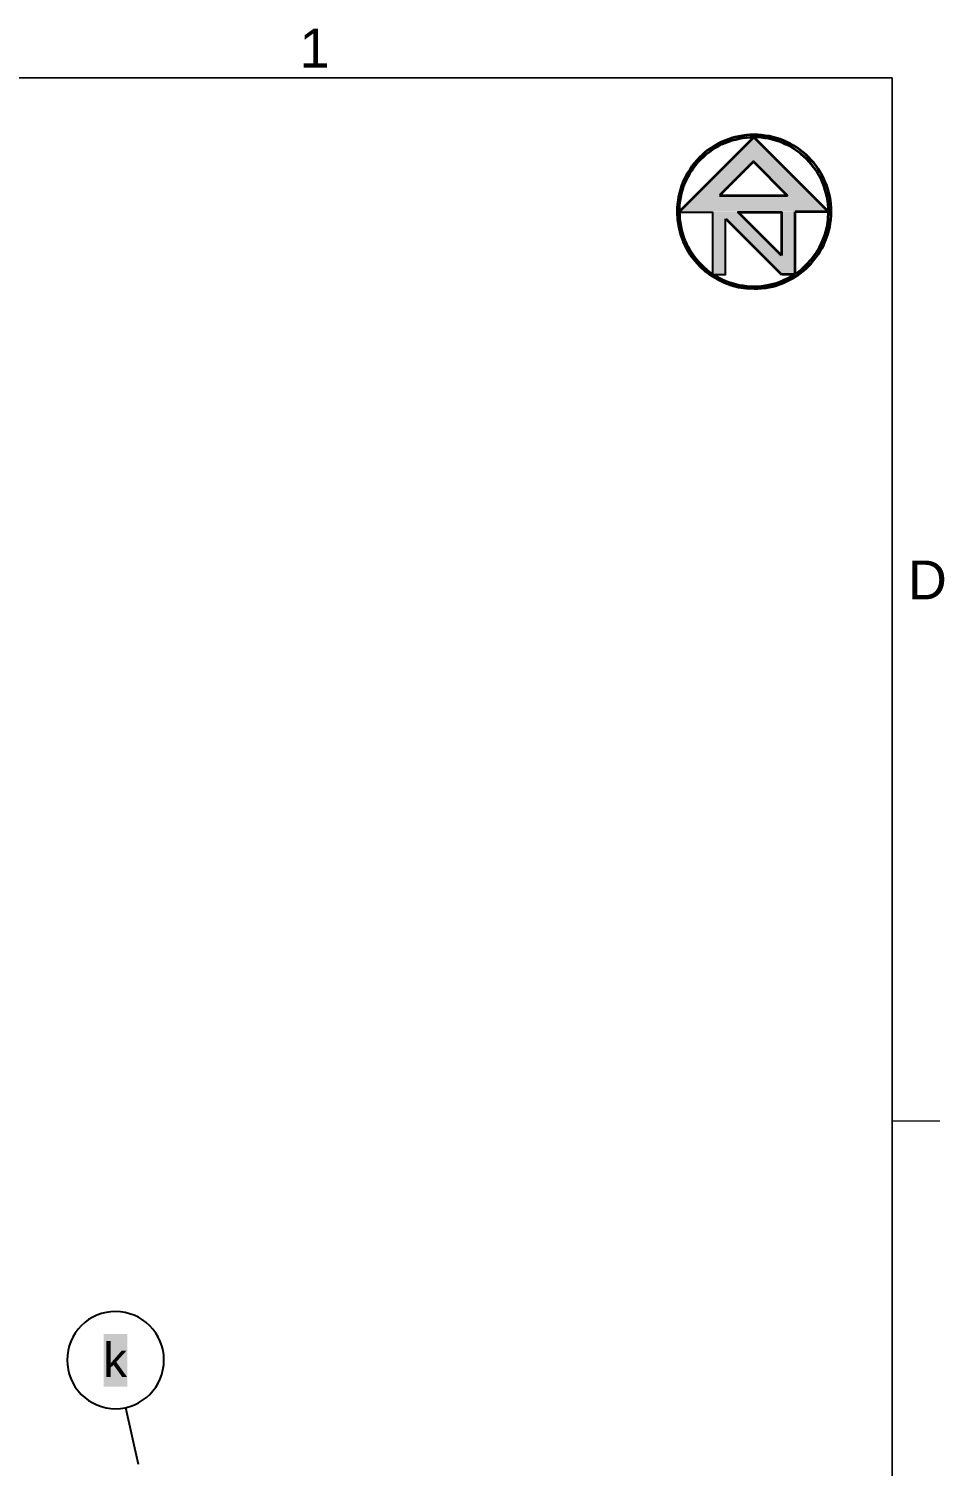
# Model space of a CAD drawing. Header units: inches. Extents: x -1841 to -80, y -100 to 1021.
# Drawn here: x -503 to -263.5, y 644.7 to 1020.7 of the extents above; entities that cross this region are included whole.
import ezdxf

# ---------------------------------------------------------------- set-up
doc = ezdxf.new("R2010")
doc.units = ezdxf.units.IN
doc.header["$MEASUREMENT"] = 0
doc.layers.add('PDF_Geometry', color=7, linetype='Continuous', true_color=0x777777)
doc.layers.add('PDF_Solid Fills', color=7, linetype='Continuous', true_color=0xffffff)
doc.layers.add('PDF_Text', color=7, linetype='Continuous')
doc.styles.add('PDF Arial', font='arial.ttf')
doc.styles.add('PDF GillSansMTCondensed', font='arial.ttf')

msp = doc.modelspace()

# ---------------------------------------------------------------- hatches: boundary and pattern name
at = {"layer": 'PDF_Solid Fills', "transparency": 33554559}
h = msp.add_hatch(color=7, dxfattribs=at)
h.paths.add_polyline_path([(-294.03, 972.88), (-293.97, 972.82), (-293.95, 972.82), (-293.95, 972.88)])
h.paths.add_polyline_path([(-332.66, 972.82), (-332.66, 972.88), (-332.5, 972.96), (-332.25, 973.04), (-332.08, 973.13), (-331.83, 973.21), (-331.67, 973.29), (-331.42, 973.37), (-331.09, 973.54), (-330.84, 973.62), (-330.68, 973.71), (-330.43, 973.79), (-330.26, 973.87), (-330.01, 973.95), (-329.68, 974.12), (-329.43, 974.2), (-329.27, 974.28), (-329.02, 974.37), (-328.86, 974.45), (-328.61, 974.53), (-328.28, 974.7), (-328.03, 974.78), (-327.86, 974.86), (-327.61, 974.95), (-327.45, 975.03), (-327.2, 975.11), (-327.04, 975.19), (-326.79, 975.28), (-326.46, 975.44), (-326.21, 975.53), (-326.04, 975.61), (-325.79, 975.69), (-325.63, 975.77), (-325.38, 975.86), (-325.05, 976.02), (-324.8, 976.1), (-324.64, 976.19), (-324.39, 976.27), (-324.22, 976.35), (-323.97, 976.44), (-323.64, 976.6), (-323.4, 976.68), (-323.23, 976.77), (-322.98, 976.85), (-322.82, 976.93), (-322.57, 977.01), (-322.24, 977.18), (-313.47, 985.95), (-313.3, 985.95), (-304.53, 977.18), (-304.29, 977.1), (-304.12, 977.01), (-303.87, 976.93), (-303.71, 976.85), (-303.46, 976.77), (-303.29, 976.68), (-303.05, 976.6), (-302.71, 976.44), (-302.47, 976.35), (-302.3, 976.27), (-302.05, 976.19), (-301.89, 976.1), (-301.64, 976.02), (-301.31, 975.86), (-301.06, 975.77), (-300.89, 975.69), (-300.65, 975.61), (-300.48, 975.53), (-300.23, 975.44), (-299.9, 975.28), (-299.65, 975.19), (-299.49, 975.11), (-299.24, 975.03), (-299.07, 974.95), (-298.83, 974.86), (-298.66, 974.78), (-298.41, 974.7), (-298.08, 974.53), (-297.83, 974.45), (-297.67, 974.37), (-297.42, 974.28), (-297.25, 974.2), (-297.01, 974.12), (-296.68, 973.95), (-296.43, 973.87), (-296.26, 973.79), (-296.01, 973.71), (-295.85, 973.62), (-295.6, 973.54), (-295.27, 973.37), (-295.02, 973.29), (-294.86, 973.21), (-294.61, 973.13), (-294.44, 973.04), (-294.19, 972.96), (-294.03, 972.88), (-294.03, 972.96), (-313.3, 992.24), (-313.47, 992.24), (-332.8, 972.9), (-332.8, 972.87), (-332.71, 972.82)])
for points in [[(-332.66, 972.88), (-332.8, 972.83), (-332.8, 972.8), (-330.96, 972.79), (-293.86, 972.79), (-293.86, 972.8), (-294.19, 972.96), (-294.44, 973.04), (-294.61, 973.13), (-294.86, 973.21), (-295.02, 973.29), (-295.27, 973.37), (-295.6, 973.54), (-295.85, 973.62), (-296.01, 973.71), (-296.26, 973.79), (-296.43, 973.87), (-296.68, 973.95), (-297.01, 974.12), (-297.25, 974.2), (-297.42, 974.28), (-297.67, 974.37), (-297.83, 974.45), (-298.08, 974.53), (-298.41, 974.7), (-298.66, 974.78), (-298.83, 974.86), (-299.07, 974.95), (-299.24, 975.03), (-299.49, 975.11), (-299.65, 975.19), (-299.9, 975.28), (-300.23, 975.44), (-300.48, 975.53), (-300.65, 975.61), (-300.89, 975.69), (-301.06, 975.77), (-301.31, 975.86), (-301.64, 976.02), (-301.89, 976.1), (-302.05, 976.19), (-302.3, 976.27), (-302.47, 976.35), (-302.71, 976.44), (-303.05, 976.6), (-303.29, 976.68), (-303.46, 976.77), (-303.71, 976.85), (-303.87, 976.93), (-304.12, 977.01), (-304.29, 977.1), (-322.4, 977.1), (-322.57, 977.01), (-322.82, 976.93), (-322.98, 976.85), (-323.23, 976.77), (-323.4, 976.68), (-323.64, 976.6), (-323.97, 976.44), (-324.22, 976.35), (-324.39, 976.27), (-324.64, 976.19), (-324.8, 976.1), (-325.05, 976.02), (-325.38, 975.86), (-325.63, 975.77), (-325.79, 975.69), (-326.04, 975.61), (-326.21, 975.53), (-326.46, 975.44), (-326.79, 975.28), (-327.04, 975.19), (-327.2, 975.11), (-327.45, 975.03), (-327.61, 974.95), (-327.86, 974.86), (-328.03, 974.78), (-328.28, 974.7), (-328.61, 974.53), (-328.86, 974.45), (-329.02, 974.37), (-329.27, 974.28), (-329.43, 974.2), (-329.68, 974.12), (-330.01, 973.95), (-330.26, 973.87), (-330.43, 973.79), (-330.68, 973.71), (-330.84, 973.62), (-331.09, 973.54), (-331.42, 973.37), (-331.67, 973.29), (-331.83, 973.21), (-332.08, 973.13), (-332.25, 973.04), (-332.5, 972.96)], [(-317.36, 972.71), (-324.01, 972.71), (-324.01, 956.51), (-320.67, 956.51), (-320.67, 970.98), (-320.58, 970.98), (-306.12, 956.51), (-302.63, 956.51), (-302.63, 972.71), (-306.11, 972.71), (-306.19, 961.46), (-306.19, 961.55)]]:
    msp.add_hatch(color=7, dxfattribs=at).paths.add_polyline_path(points)

# ---------------------------------------------------------------- linework, layer by layer
at = {"layer": 'PDF_Geometry', "color": 7, "lineweight": 9}
msp.add_lwpolyline([(-277.11, -83.44), (-1827.26, -83.44), (-277.11, -83.44), (-277.11, 1007.81), (-1827.26, 1007.81), (-277.11, 1007.81)], close=True, dxfattribs=at)
at = {"layer": 'PDF_Geometry', "color": 7, "lineweight": 35}
msp.add_lwpolyline([(-313.25, 992.91, 0.415231), (-333.35, 972.81, 0.413591), (-313.25, 952.71, 0.414321), (-293.06, 972.81, 0.415958)], format="xyb", close=True, dxfattribs=at)
msp.add_lwpolyline([(-332.8, 972.79, 0.414626), (-313.27, 953.27, 0.413127), (-293.75, 972.79, 0.41471), (-313.29, 992.3), (-332.8, 972.79, -0.416207), (-313.27, 992.32), (-293.75, 972.79), (-302.51, 972.79)], format="xyb", dxfattribs=at)
for points in [[(-322.25, 977.08), (-304.55, 977.08), (-313.4, 985.94)], [(-313.29, 986.02), (-322.15, 977.17)], [(-320.65, 970.99), (-306.09, 956.43)], [(-305.96, 956.51), (-302.49, 956.51), (-302.49, 972.81)]]:
    msp.add_lwpolyline(points, dxfattribs=at)
at = {"layer": 'PDF_Geometry', "color": 7, "lineweight": 25}
for points in [[(-332.87, 972.74), (-324.1, 972.74), (-324.1, 956.45)], [(-324.14, 956.42), (-320.67, 956.42), (-320.67, 970.97)], [(-474.3, 645.19), (-477.61, 660)]]:
    msp.add_lwpolyline(points, dxfattribs=at)
at = {"layer": 'PDF_Geometry', "color": 7, "lineweight": 35}
msp.add_lwpolyline([(-306.09, 961.39), (-317.42, 972.73), (-306.09, 972.73)], close=True, dxfattribs=at)
at = {"layer": 'PDF_Geometry', "color": 7, "lineweight": 9}
msp.add_lwpolyline([(-277, 735.04), (-264.6, 735.04)], dxfattribs=at)
at = {"layer": 'PDF_Geometry', "color": 7, "lineweight": 25}
msp.add_lwpolyline([(-480.27, 685.19, 0.416799), (-492.93, 672.53, 0.415452), (-480.27, 659.79, 0.412883), (-467.61, 672.53, 0.414227)], format="xyb", close=True, dxfattribs=at)
at = {"layer": 'PDF_Solid Fills', "color": 7, "lineweight": 25, "transparency": 33554559}
msp.add_solid([(-483.42, 679.36), (-477.22, 679.36), (-483.42, 665.54), (-477.22, 665.54)], dxfattribs=at)

# ---------------------------------------------------------------- texts
at = {"layer": 'PDF_Text', "color": 7, "char_height": 10.14, "attachment_point": 4, "style": 'PDF GillSansMTCondensed'}
for s, insert in [('1', (-432.12, 1015.6)), ('D', (-273.03, 876.53))]:
    msp.add_mtext(s, dxfattribs=dict(at, insert=insert))
at = {"layer": 'PDF_Text', "color": 7, "lineweight": 25, "insert": (-483.5, 672.56), "char_height": 8.87, "attachment_point": 4, "style": 'PDF Arial'}
msp.add_mtext('k', dxfattribs=at)

doc.saveas('drawing.dxf')
